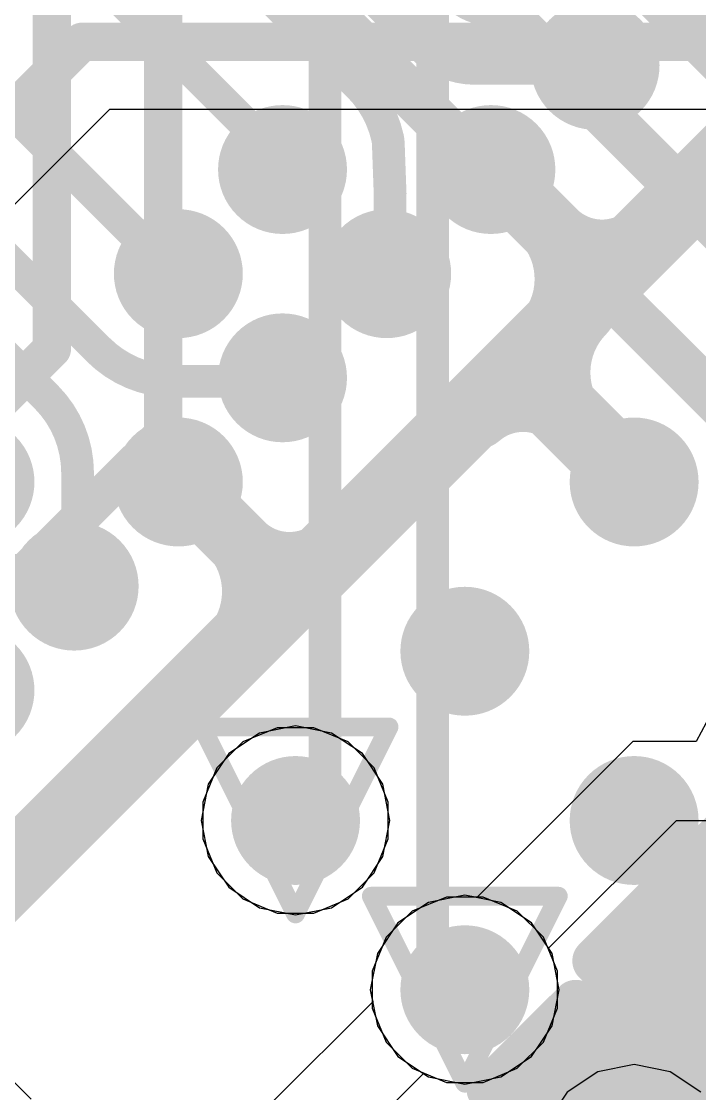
# Model space of a CAD drawing. Header units: inches. Extents: x -6 to 283, y -12 to 154.
# Drawn here: x 50.446 to 52.287, y 12.131 to 15.042 of the extents above; entities that cross this region are included whole.
import ezdxf

# ---------------------------------------------------------------- set-up
doc = ezdxf.new("R2010")
doc.units = ezdxf.units.IN
for name, color, linetype in [('Bottom Layer', 5, 'Continuous'), ('Bottom Overlay', 54, 'Continuous'), ('Bottom Paste', 16, 'Continuous'), ('Bottom Solder', 6, 'Continuous'), ('Drill Drawing', 1, 'Continuous'), ('GND-1', 16, 'Continuous'), ('GND-2', 90, 'Continuous'), ('GND-3', 216, 'Continuous'), ('GND-4', 54, 'Continuous'), ('PWR-1', 156, 'Continuous'), ('PWR-2', 130, 'Continuous'), ('Signal L1', 76, 'Continuous'), ('Signal L2', 6, 'Continuous'), ('Top Layer', 1, 'Continuous'), ('Top Paste', 8, 'Continuous'), ('Top Solder', 216, 'Continuous'), ('Via Holes', 16, 'Continuous')]:
    doc.layers.add(name, color=color, linetype=linetype)

# ---------------------------------------------------------------- blocks, each defined once
blk = doc.blocks.new('BGA_565_15_5_14_4__57')
at = {"layer": 'Top Layer'}
h = blk.add_hatch(color=1, dxfattribs=at)
edge = h.paths.add_edge_path()
edge.add_arc((-1.625, -4.875), 0.125, 0, 360)
h = blk.add_hatch(color=1, dxfattribs=at)
edge = h.paths.add_edge_path()
edge.add_arc((-0.975, -4.875), 0.125, 0, 360)
h = blk.add_hatch(color=1, dxfattribs=at)
edge = h.paths.add_edge_path()
edge.add_arc((-2.275, -5.525), 0.125, 0, 360)
h = blk.add_hatch(color=1, dxfattribs=at)
edge = h.paths.add_edge_path()
edge.add_arc((-1.625, -5.525), 0.125, 0, 360)
h = blk.add_hatch(color=1, dxfattribs=at)
edge = h.paths.add_edge_path()
edge.add_arc((-0.975, -5.525), 0.125, 0, 360)
h = blk.add_hatch(color=1, dxfattribs=at)
edge = h.paths.add_edge_path()
edge.add_arc((-3, -6.4), 0.125, 0, 360)
h = blk.add_hatch(color=1, dxfattribs=at)
edge = h.paths.add_edge_path()
edge.add_arc((-2.6, -6.4), 0.125, 0, 360)
h = blk.add_hatch(color=1, dxfattribs=at)
edge = h.paths.add_edge_path()
edge.add_arc((-2.2, -6.4), 0.125, 0, 360)
h = blk.add_hatch(color=1, dxfattribs=at)
edge = h.paths.add_edge_path()
edge.add_arc((-1.8, -6.4), 0.125, 0, 360)
h = blk.add_hatch(color=1, dxfattribs=at)
edge = h.paths.add_edge_path()
edge.add_arc((-1.4, -6.4), 0.125, 0, 360)
h = blk.add_hatch(color=1, dxfattribs=at)
edge = h.paths.add_edge_path()
edge.add_arc((-1, -6.4), 0.125, 0, 360)
h = blk.add_hatch(color=1, dxfattribs=at)
edge = h.paths.add_edge_path()
edge.add_arc((-2.2, -6.8), 0.125, 0, 360)
h = blk.add_hatch(color=1, dxfattribs=at)
edge = h.paths.add_edge_path()
edge.add_arc((-1.8, -6.8), 0.125, 0, 360)
at = {"layer": 'Top Paste'}
h = blk.add_hatch(color=8, dxfattribs=at)
edge = h.paths.add_edge_path()
edge.add_arc((-1.625, -4.875), 0.125, 0, 360)
h = blk.add_hatch(color=8, dxfattribs=at)
edge = h.paths.add_edge_path()
edge.add_arc((-0.975, -4.875), 0.125, 0, 360)
h = blk.add_hatch(color=8, dxfattribs=at)
edge = h.paths.add_edge_path()
edge.add_arc((-2.275, -5.525), 0.125, 0, 360)
h = blk.add_hatch(color=8, dxfattribs=at)
edge = h.paths.add_edge_path()
edge.add_arc((-1.625, -5.525), 0.125, 0, 360)
h = blk.add_hatch(color=8, dxfattribs=at)
edge = h.paths.add_edge_path()
edge.add_arc((-0.975, -5.525), 0.125, 0, 360)
h = blk.add_hatch(color=8, dxfattribs=at)
edge = h.paths.add_edge_path()
edge.add_arc((-3, -6.4), 0.125, 0, 360)
h = blk.add_hatch(color=8, dxfattribs=at)
edge = h.paths.add_edge_path()
edge.add_arc((-2.6, -6.4), 0.125, 0, 360)
h = blk.add_hatch(color=8, dxfattribs=at)
edge = h.paths.add_edge_path()
edge.add_arc((-2.2, -6.4), 0.125, 0, 360)
h = blk.add_hatch(color=8, dxfattribs=at)
edge = h.paths.add_edge_path()
edge.add_arc((-1.8, -6.4), 0.125, 0, 360)
h = blk.add_hatch(color=8, dxfattribs=at)
edge = h.paths.add_edge_path()
edge.add_arc((-1.4, -6.4), 0.125, 0, 360)
h = blk.add_hatch(color=8, dxfattribs=at)
edge = h.paths.add_edge_path()
edge.add_arc((-1, -6.4), 0.125, 0, 360)
h = blk.add_hatch(color=8, dxfattribs=at)
edge = h.paths.add_edge_path()
edge.add_arc((-2.2, -6.8), 0.125, 0, 360)
h = blk.add_hatch(color=8, dxfattribs=at)
edge = h.paths.add_edge_path()
edge.add_arc((-1.8, -6.8), 0.125, 0, 360)
at = {"layer": 'Top Solder'}
h = blk.add_hatch(color=216, dxfattribs=at)
edge = h.paths.add_edge_path()
edge.add_arc((-1.625, -4.875), 0.175, 0, 360)
h = blk.add_hatch(color=216, dxfattribs=at)
edge = h.paths.add_edge_path()
edge.add_arc((-0.975, -4.875), 0.175, 0, 360)
h = blk.add_hatch(color=216, dxfattribs=at)
edge = h.paths.add_edge_path()
edge.add_arc((-2.275, -5.525), 0.175, 0, 360)
h = blk.add_hatch(color=216, dxfattribs=at)
edge = h.paths.add_edge_path()
edge.add_arc((-1.625, -5.525), 0.175, 0, 360)
h = blk.add_hatch(color=216, dxfattribs=at)
edge = h.paths.add_edge_path()
edge.add_arc((-0.975, -5.525), 0.175, 0, 360)
h = blk.add_hatch(color=216, dxfattribs=at)
edge = h.paths.add_edge_path()
edge.add_arc((-3.4, -6.4), 0.175, 0, 360)
h = blk.add_hatch(color=216, dxfattribs=at)
edge = h.paths.add_edge_path()
edge.add_arc((-3, -6.4), 0.175, 0, 360)
h = blk.add_hatch(color=216, dxfattribs=at)
edge = h.paths.add_edge_path()
edge.add_arc((-2.6, -6.4), 0.175, 0, 360)
h = blk.add_hatch(color=216, dxfattribs=at)
edge = h.paths.add_edge_path()
edge.add_arc((-2.2, -6.4), 0.175, 0, 360)
h = blk.add_hatch(color=216, dxfattribs=at)
edge = h.paths.add_edge_path()
edge.add_arc((-1.8, -6.4), 0.175, 0, 360)
h = blk.add_hatch(color=216, dxfattribs=at)
edge = h.paths.add_edge_path()
edge.add_arc((-1.4, -6.4), 0.175, 0, 360)
h = blk.add_hatch(color=216, dxfattribs=at)
edge = h.paths.add_edge_path()
edge.add_arc((-1, -6.4), 0.175, 0, 360)
h = blk.add_hatch(color=216, dxfattribs=at)
edge = h.paths.add_edge_path()
edge.add_arc((-0.6, -6.4), 0.175, 0, 360)
h = blk.add_hatch(color=216, dxfattribs=at)
edge = h.paths.add_edge_path()
edge.add_arc((-3, -6.8), 0.175, 0, 360)
h = blk.add_hatch(color=216, dxfattribs=at)
edge = h.paths.add_edge_path()
edge.add_arc((-2.2, -6.8), 0.175, 0, 360)
h = blk.add_hatch(color=216, dxfattribs=at)
edge = h.paths.add_edge_path()
edge.add_arc((-1.8, -6.8), 0.175, 0, 360)
h = blk.add_hatch(color=216, dxfattribs=at)
edge = h.paths.add_edge_path()
edge.add_arc((-1, -6.8), 0.175, 0, 360)
blk = doc.blocks.new('CAP_0201_B_315')
at = {"layer": 'Bottom Layer'}
for points in [[(-0.45, 0.15), (-0.15, 0.15), (-0.15, -0.15), (-0.45, -0.15)], [(0.15, 0.15), (0.45, 0.15), (0.45, -0.15), (0.15, -0.15)]]:
    blk.add_hatch(color=5, dxfattribs=at).paths.add_polyline_path(points)
at = {"layer": 'Bottom Paste'}
for points in [[(-0.45, 0.15), (-0.15, 0.15), (-0.15, -0.15), (-0.45, -0.15)], [(0.15, 0.15), (0.45, 0.15), (0.45, -0.15), (0.15, -0.15)]]:
    blk.add_hatch(color=16, dxfattribs=at).paths.add_polyline_path(points)
at = {"layer": 'Bottom Solder'}
for points in [[(-0.505, 0.205), (-0.095, 0.205), (-0.095, -0.205), (-0.505, -0.205)], [(0.095, 0.205), (0.505, 0.205), (0.505, -0.205), (0.095, -0.205)]]:
    blk.add_hatch(color=6, dxfattribs=at).paths.add_polyline_path(points)
at = {"layer": 'Bottom Overlay'}
for points in [[(-0.2032, 0.2286, 0.127, 0.127, 0), (-0.5334, 0.2286, 0.127, 0.127, 0)], [(-0.5334, -0.2286, 0.127, 0.127, 0), (-0.5334, 0.2286, 0.127, 0.127, 0)], [(0.5334, 0.2286, 0.127, 0.127, 0), (0.2032, 0.2286, 0.127, 0.127, 0)], [(0.5334, -0.2286, 0.127, 0.127, 0), (0.5334, 0.2286, 0.127, 0.127, 0)], [(-0.2032, -0.2286, 0.127, 0.127, 0), (-0.5334, -0.2286, 0.127, 0.127, 0)], [(0.5334, -0.2286, 0.127, 0.127, 0), (0.2032, -0.2286, 0.127, 0.127, 0)]]:
    blk.add_lwpolyline(points, format="xyseb", dxfattribs=at)
for points in [[(-0.5651, 0.2286, 0.0635, 0.0635, 1), (-0.5016, 0.2286, 0.0635, 0.0635, 1)], [(-0.5651, 0.2286, 0.0635, 0.0635, 1), (-0.5016, 0.2286, 0.0635, 0.0635, 1)], [(-0.2349, 0.2286, 0.0635, 0.0635, 1), (-0.1714, 0.2286, 0.0635, 0.0635, 1)], [(0.1714, 0.2286, 0.0635, 0.0635, 1), (0.2349, 0.2286, 0.0635, 0.0635, 1)], [(0.5016, 0.2286, 0.0635, 0.0635, 1), (0.5651, 0.2286, 0.0635, 0.0635, 1)], [(0.5016, 0.2286, 0.0635, 0.0635, 1), (0.5651, 0.2286, 0.0635, 0.0635, 1)], [(-0.5651, -0.2286, 0.0635, 0.0635, 1), (-0.5016, -0.2286, 0.0635, 0.0635, 1)], [(-0.5651, -0.2286, 0.0635, 0.0635, 1), (-0.5016, -0.2286, 0.0635, 0.0635, 1)], [(-0.2349, -0.2286, 0.0635, 0.0635, 1), (-0.1714, -0.2286, 0.0635, 0.0635, 1)], [(0.1714, -0.2286, 0.0635, 0.0635, 1), (0.2349, -0.2286, 0.0635, 0.0635, 1)], [(0.5016, -0.2286, 0.0635, 0.0635, 1), (0.5651, -0.2286, 0.0635, 0.0635, 1)], [(0.5016, -0.2286, 0.0635, 0.0635, 1), (0.5651, -0.2286, 0.0635, 0.0635, 1)]]:
    blk.add_lwpolyline(points, format="xyseb", close=True, dxfattribs=at)
blk = doc.blocks.new('C___0402_B_392')
at = {"layer": 'Bottom Layer'}
for points in [[(-0.2413, 0.3175), (-0.2413, -0.3175), (-0.6985, -0.3175), (-0.6985, 0.3175)], [(0.6985, 0.3175), (0.6985, -0.3175), (0.2413, -0.3175), (0.2413, 0.3175)]]:
    blk.add_hatch(color=5, dxfattribs=at).paths.add_polyline_path(points)
at = {"layer": 'Bottom Paste'}
for points in [[(-0.2413, 0.3175), (-0.2413, -0.3175), (-0.6985, -0.3175), (-0.6985, 0.3175)], [(0.6985, 0.3175), (0.6985, -0.3175), (0.2413, -0.3175), (0.2413, 0.3175)]]:
    blk.add_hatch(color=16, dxfattribs=at).paths.add_polyline_path(points)
at = {"layer": 'Bottom Solder'}
for points in [[(-0.1813, 0.3775), (-0.1813, -0.3775), (-0.7585, -0.3775), (-0.7585, 0.3775)], [(0.7585, 0.3775), (0.7585, -0.3775), (0.1813, -0.3775), (0.1813, 0.3775)]]:
    blk.add_hatch(color=6, dxfattribs=at).paths.add_polyline_path(points)
at = {"layer": 'Bottom Overlay'}
for points in [[(-0.7874, -0.4064, 0.127, 0.127, 0), (-0.7874, 0.4064, 0.127, 0.127, 0)], [(-0.7874, 0.4064, 0.127, 0.127, 0), (-0.2794, 0.4064, 0.127, 0.127, 0)], [(0.2794, 0.4064, 0.127, 0.127, 0), (0.7874, 0.4064, 0.127, 0.127, 0)], [(0.7874, -0.4064, 0.127, 0.127, 0), (0.7874, 0.4064, 0.127, 0.127, 0)], [(-0.7874, -0.4064, 0.127, 0.127, 0), (-0.2794, -0.4064, 0.127, 0.127, 0)], [(0.2794, -0.4064, 0.127, 0.127, 0), (0.7874, -0.4064, 0.127, 0.127, 0)]]:
    blk.add_lwpolyline(points, format="xyseb", dxfattribs=at)
for points in [[(-0.8191, 0.4064, 0.0635, 0.0635, 1), (-0.7556, 0.4064, 0.0635, 0.0635, 1)], [(-0.8191, 0.4064, 0.0635, 0.0635, 1), (-0.7556, 0.4064, 0.0635, 0.0635, 1)], [(-0.3111, 0.4064, 0.0635, 0.0635, 1), (-0.2477, 0.4064, 0.0635, 0.0635, 1)], [(0.2477, 0.4064, 0.0635, 0.0635, 1), (0.3111, 0.4064, 0.0635, 0.0635, 1)], [(0.7556, 0.4064, 0.0635, 0.0635, 1), (0.8191, 0.4064, 0.0635, 0.0635, 1)], [(0.7556, 0.4064, 0.0635, 0.0635, 1), (0.8191, 0.4064, 0.0635, 0.0635, 1)], [(-0.8191, -0.4064, 0.0635, 0.0635, 1), (-0.7556, -0.4064, 0.0635, 0.0635, 1)], [(-0.8191, -0.4064, 0.0635, 0.0635, 1), (-0.7556, -0.4064, 0.0635, 0.0635, 1)], [(-0.3111, -0.4064, 0.0635, 0.0635, 1), (-0.2477, -0.4064, 0.0635, 0.0635, 1)], [(0.2477, -0.4064, 0.0635, 0.0635, 1), (0.3111, -0.4064, 0.0635, 0.0635, 1)], [(0.7556, -0.4064, 0.0635, 0.0635, 1), (0.8191, -0.4064, 0.0635, 0.0635, 1)], [(0.7556, -0.4064, 0.0635, 0.0635, 1), (0.8191, -0.4064, 0.0635, 0.0635, 1)]]:
    blk.add_lwpolyline(points, format="xyseb", close=True, dxfattribs=at)

msp = doc.modelspace()

# ---------------------------------------------------------------- hatches: boundary and pattern name
at = {"layer": 'Bottom Layer'}
h = msp.add_hatch(color=5, dxfattribs=at)
edge = h.paths.add_edge_path()
edge.add_arc((51.1905, 12.8722), 0.15, 0, 360)
h = msp.add_hatch(color=5, dxfattribs=at)
edge = h.paths.add_edge_path()
edge.add_arc((51.6501, 12.4126), 0.15, 0, 360)
at = {"layer": 'GND-1'}
h = msp.add_hatch(color=16, dxfattribs=at)
edge = h.paths.add_edge_path()
edge.add_arc((51.1905, 12.8722), 0.15, 0, 360)
h = msp.add_hatch(color=16, dxfattribs=at)
edge = h.paths.add_edge_path()
edge.add_arc((51.6501, 12.4126), 0.15, 0, 360)
at = {"layer": 'GND-2'}
h = msp.add_hatch(color=90, dxfattribs=at)
edge = h.paths.add_edge_path()
edge.add_arc((51.1905, 12.8722), 0.15, 0, 360)
h = msp.add_hatch(color=90, dxfattribs=at)
edge = h.paths.add_edge_path()
edge.add_arc((51.6501, 12.4126), 0.15, 0, 360)
at = {"layer": 'GND-3'}
h = msp.add_hatch(color=216, dxfattribs=at)
edge = h.paths.add_edge_path()
edge.add_arc((51.1905, 12.8722), 0.15, 0, 360)
h = msp.add_hatch(color=216, dxfattribs=at)
edge = h.paths.add_edge_path()
edge.add_arc((51.6501, 12.4126), 0.15, 0, 360)
at = {"layer": 'GND-4'}
h = msp.add_hatch(color=54, dxfattribs=at)
edge = h.paths.add_edge_path()
edge.add_arc((51.1905, 12.8722), 0.15, 0, 360)
h = msp.add_hatch(color=54, dxfattribs=at)
edge = h.paths.add_edge_path()
edge.add_arc((51.6501, 12.4126), 0.15, 0, 360)
at = {"layer": 'PWR-1'}
h = msp.add_hatch(color=156, dxfattribs=at)
edge = h.paths.add_edge_path()
edge.add_arc((51.1905, 12.8722), 0.15, 0, 360)
h = msp.add_hatch(color=156, dxfattribs=at)
edge = h.paths.add_edge_path()
edge.add_arc((51.6501, 12.4126), 0.15, 0, 360)
at = {"layer": 'PWR-2'}
h = msp.add_hatch(color=130, dxfattribs=at)
edge = h.paths.add_edge_path()
edge.add_arc((51.1905, 12.8722), 0.15, 0, 360)
h = msp.add_hatch(color=130, dxfattribs=at)
edge = h.paths.add_edge_path()
edge.add_arc((51.6501, 12.4126), 0.15, 0, 360)
at = {"layer": 'Signal L1'}
h = msp.add_hatch(color=76, dxfattribs=at)
edge = h.paths.add_edge_path()
edge.add_arc((51.1905, 12.8722), 0.15, 0, 360)
h = msp.add_hatch(color=76, dxfattribs=at)
edge = h.paths.add_edge_path()
edge.add_arc((51.6501, 12.4126), 0.15, 0, 360)
at = {"layer": 'Signal L2'}
h = msp.add_hatch(color=6, dxfattribs=at)
edge = h.paths.add_edge_path()
edge.add_arc((51.1905, 12.8722), 0.15, 0, 360)
h = msp.add_hatch(color=6, dxfattribs=at)
edge = h.paths.add_edge_path()
edge.add_arc((51.6501, 12.4126), 0.15, 0, 360)
at = {"layer": 'Top Layer'}
h = msp.add_hatch(color=1, dxfattribs=at)
edge = h.paths.add_edge_path()
edge.add_arc((51.1905, 12.8722), 0.15, 0, 360)
h = msp.add_hatch(color=1, dxfattribs=at)
edge = h.paths.add_edge_path()
edge.add_arc((51.6501, 12.4126), 0.15, 0, 360)
at = {"layer": 'Via Holes'}
h = msp.add_hatch(color=7, dxfattribs=at)
edge = h.paths.add_edge_path()
edge.add_arc((51.1905, 12.8722), 0.075, 0, 360)
h = msp.add_hatch(color=7, dxfattribs=at)
edge = h.paths.add_edge_path()
edge.add_arc((51.6501, 12.4126), 0.075, 0, 360)

# ---------------------------------------------------------------- linework, layer by layer
at = {"layer": 'Bottom Layer'}
for p, q in [((50.4731, 12.1151), (47.5327, 15.0555)), ((49.9136, 14.0313), (50.6864, 14.8042)), ((50.6864, 14.8042), (52.6773, 14.8042)), ((51.1404, 13.1238), (51.0479, 13.0855)), ((51.2405, 13.1238), (51.1404, 13.1238)), ((51.333, 13.0855), (51.2405, 13.1238)), ((51.0479, 13.0855), (50.9772, 13.0147)), ((51.4038, 13.0147), (51.333, 13.0855)), ((50.9772, 13.0147), (50.9389, 12.9222)), ((51.4421, 12.9222), (51.4038, 13.0147)), ((50.9389, 12.9222), (50.9389, 12.8221)), ((51.4421, 12.8221), (51.4421, 12.9222)), ((50.9389, 12.8221), (50.9772, 12.7297)), ((51.4038, 12.7297), (51.4421, 12.8221)), ((50.9772, 12.7297), (51.0479, 12.6589)), ((51.333, 12.6589), (51.4038, 12.7297)), ((51.0479, 12.6589), (51.1404, 12.6206)), ((51.2405, 12.6206), (51.333, 12.6589)), ((51.6, 12.6642), (51.5076, 12.6259)), ((51.7001, 12.6642), (51.6, 12.6642)), ((51.7926, 12.6259), (51.7001, 12.6642)), ((51.1404, 12.6206), (51.2405, 12.6206)), ((51.5076, 12.6259), (51.4368, 12.5551)), ((51.8634, 12.5551), (51.7926, 12.6259)), ((51.4368, 12.5551), (51.3985, 12.4626)), ((51.9017, 12.4626), (51.8634, 12.5551)), ((51.3985, 12.4626), (51.3985, 12.3625)), ((51.9017, 12.3625), (51.9017, 12.4626)), ((51.3985, 12.3625), (51.4368, 12.27)), ((51.8634, 12.27), (51.9017, 12.3625)), ((51.4368, 12.27), (51.5076, 12.1993)), ((51.7926, 12.1993), (51.8634, 12.27)), ((51.5076, 12.1993), (51.6, 12.161)), ((51.7001, 12.161), (51.7926, 12.1993)), ((51.6, 12.161), (51.7001, 12.161))]:
    msp.add_line(p, q, dxfattribs=at)
for points in [[(49.662, 14.0379, 0.1041, 0.1041, 0), (50.6108, 14.9867, 0.1041, 0.1041, 0)], [(50.6108, 14.9867, 0.1041, 0.1041, 0), (52.7529, 14.9867, 0.1041, 0.1041, 0)]]:
    msp.add_lwpolyline(points, format="xyseb", dxfattribs=at)
msp.add_lwpolyline([(50.5848, 14.9867, 0.0521, 0.0521, 1), (50.6368, 14.9867, 0.0521, 0.0521, 1)], format="xyseb", close=True, dxfattribs=at)
msp.add_lwpolyline([(50.5848, 14.9867, 0.0521, 0.0521, 1), (50.6368, 14.9867, 0.0521, 0.0521, 1)], format="xyseb", close=True, dxfattribs=at)
at = {"layer": 'Drill Drawing'}
for points in [[(49.9297, 13.5703, 0.0508, 0.0508, 0), (50.4377, 13.5703, 0.0508, 0.0508, 0)], [(50.1837, 13.0623, 0.0508, 0.0508, 0), (50.4377, 13.5703, 0.0508, 0.0508, 0)], [(50.9365, 13.1262, 0.0508, 0.0508, 0), (51.4445, 13.1262, 0.0508, 0.0508, 0)], [(50.9365, 13.1262, 0.0508, 0.0508, 0), (51.1905, 12.6182, 0.0508, 0.0508, 0)], [(51.1905, 12.6182, 0.0508, 0.0508, 0), (51.4445, 13.1262, 0.0508, 0.0508, 0)], [(51.3961, 12.6666, 0.0508, 0.0508, 0), (51.9041, 12.6666, 0.0508, 0.0508, 0)], [(51.3961, 12.6666, 0.0508, 0.0508, 0), (51.6501, 12.1586, 0.0508, 0.0508, 0)], [(51.6501, 12.1586, 0.0508, 0.0508, 0), (51.9041, 12.6666, 0.0508, 0.0508, 0)], [(51.8557, 12.2069, 0.0508, 0.0508, 0), (52.3637, 12.2069, 0.0508, 0.0508, 0)], [(51.8557, 12.2069, 0.0508, 0.0508, 0), (52.1097, 11.6989, 0.0508, 0.0508, 0)]]:
    msp.add_lwpolyline(points, format="xyseb", dxfattribs=at)
for points in [[(50.425, 13.5703, 0.0254, 0.0254, 1), (50.4504, 13.5703, 0.0254, 0.0254, 1)], [(50.425, 13.5703, 0.0254, 0.0254, 1), (50.4504, 13.5703, 0.0254, 0.0254, 1)], [(50.9238, 13.1262, 0.0254, 0.0254, 1), (50.9492, 13.1262, 0.0254, 0.0254, 1)], [(50.9238, 13.1262, 0.0254, 0.0254, 1), (50.9492, 13.1262, 0.0254, 0.0254, 1)], [(51.4318, 13.1262, 0.0254, 0.0254, 1), (51.4572, 13.1262, 0.0254, 0.0254, 1)], [(51.4318, 13.1262, 0.0254, 0.0254, 1), (51.4572, 13.1262, 0.0254, 0.0254, 1)], [(51.3834, 12.6666, 0.0254, 0.0254, 1), (51.4088, 12.6666, 0.0254, 0.0254, 1)], [(51.3834, 12.6666, 0.0254, 0.0254, 1), (51.4088, 12.6666, 0.0254, 0.0254, 1)], [(51.8914, 12.6666, 0.0254, 0.0254, 1), (51.9168, 12.6666, 0.0254, 0.0254, 1)], [(51.8914, 12.6666, 0.0254, 0.0254, 1), (51.9168, 12.6666, 0.0254, 0.0254, 1)], [(51.1778, 12.6182, 0.0254, 0.0254, 1), (51.2032, 12.6182, 0.0254, 0.0254, 1)], [(51.1778, 12.6182, 0.0254, 0.0254, 1), (51.2032, 12.6182, 0.0254, 0.0254, 1)], [(51.843, 12.2069, 0.0254, 0.0254, 1), (51.8684, 12.2069, 0.0254, 0.0254, 1)], [(51.843, 12.2069, 0.0254, 0.0254, 1), (51.8684, 12.2069, 0.0254, 0.0254, 1)], [(51.6374, 12.1586, 0.0254, 0.0254, 1), (51.6628, 12.1586, 0.0254, 0.0254, 1)], [(51.6374, 12.1586, 0.0254, 0.0254, 1), (51.6628, 12.1586, 0.0254, 0.0254, 1)]]:
    msp.add_lwpolyline(points, format="xyseb", close=True, dxfattribs=at)
at = {"layer": 'GND-1'}
for p, q in [((51.1404, 13.1238), (51.0479, 13.0855)), ((51.2405, 13.1238), (51.1404, 13.1238)), ((51.333, 13.0855), (51.2405, 13.1238)), ((51.0479, 13.0855), (50.9772, 13.0147)), ((51.4038, 13.0147), (51.333, 13.0855)), ((50.9772, 13.0147), (50.9389, 12.9222)), ((51.4421, 12.9222), (51.4038, 13.0147)), ((50.9389, 12.9222), (50.9389, 12.8221)), ((51.4421, 12.8221), (51.4421, 12.9222)), ((50.9389, 12.8221), (50.9772, 12.7297)), ((51.4038, 12.7297), (51.4421, 12.8221)), ((50.9772, 12.7297), (51.0479, 12.6589)), ((51.333, 12.6589), (51.4038, 12.7297)), ((51.0479, 12.6589), (51.1404, 12.6206)), ((51.2405, 12.6206), (51.333, 12.6589)), ((51.6, 12.6642), (51.5076, 12.6259)), ((51.7001, 12.6642), (51.6, 12.6642)), ((51.7926, 12.6259), (51.7001, 12.6642)), ((51.1404, 12.6206), (51.2405, 12.6206)), ((51.5076, 12.6259), (51.4368, 12.5551)), ((51.8634, 12.5551), (51.7926, 12.6259)), ((51.4368, 12.5551), (51.3985, 12.4626)), ((51.9017, 12.4626), (51.8634, 12.5551)), ((51.3985, 12.4626), (51.3985, 12.3625)), ((51.9017, 12.3625), (51.9017, 12.4626)), ((51.3985, 12.3625), (51.4368, 12.27)), ((51.8634, 12.27), (51.9017, 12.3625)), ((51.4368, 12.27), (51.5076, 12.1993)), ((51.7926, 12.1993), (51.8634, 12.27)), ((51.5076, 12.1993), (51.6, 12.161)), ((51.7001, 12.161), (51.7926, 12.1993)), ((51.6, 12.161), (51.7001, 12.161))]:
    msp.add_line(p, q, dxfattribs=at)
at = {"layer": 'GND-2'}
for p, q in [((51.1404, 13.1238), (51.0479, 13.0855)), ((51.2405, 13.1238), (51.1404, 13.1238)), ((51.333, 13.0855), (51.2405, 13.1238)), ((51.0479, 13.0855), (50.9772, 13.0147)), ((51.4038, 13.0147), (51.333, 13.0855)), ((50.9772, 13.0147), (50.9389, 12.9222)), ((51.4421, 12.9222), (51.4038, 13.0147)), ((50.9389, 12.9222), (50.9389, 12.8221)), ((51.4421, 12.8221), (51.4421, 12.9222)), ((50.9389, 12.8221), (50.9772, 12.7297)), ((51.4038, 12.7297), (51.4421, 12.8221)), ((50.9772, 12.7297), (51.0479, 12.6589)), ((51.333, 12.6589), (51.4038, 12.7297)), ((51.0479, 12.6589), (51.1404, 12.6206)), ((51.2405, 12.6206), (51.333, 12.6589)), ((51.6, 12.6642), (51.5076, 12.6259)), ((51.7001, 12.6642), (51.6, 12.6642)), ((51.7926, 12.6259), (51.7001, 12.6642)), ((51.1404, 12.6206), (51.2405, 12.6206)), ((51.5076, 12.6259), (51.4368, 12.5551)), ((51.8634, 12.5551), (51.7926, 12.6259)), ((51.4368, 12.5551), (51.3985, 12.4626)), ((51.9017, 12.4626), (51.8634, 12.5551)), ((51.3985, 12.4626), (51.3985, 12.3625)), ((51.9017, 12.3625), (51.9017, 12.4626)), ((51.3985, 12.3625), (51.4368, 12.27)), ((51.8634, 12.27), (51.9017, 12.3625)), ((51.4368, 12.27), (51.5076, 12.1993)), ((51.7926, 12.1993), (51.8634, 12.27)), ((51.5076, 12.1993), (51.6, 12.161)), ((51.7001, 12.161), (51.7926, 12.1993)), ((51.6, 12.161), (51.7001, 12.161))]:
    msp.add_line(p, q, dxfattribs=at)
at = {"layer": 'GND-3'}
for p, q in [((51.1404, 13.1238), (51.0479, 13.0855)), ((51.2405, 13.1238), (51.1404, 13.1238)), ((51.333, 13.0855), (51.2405, 13.1238)), ((51.0479, 13.0855), (50.9772, 13.0147)), ((51.4038, 13.0147), (51.333, 13.0855)), ((50.9772, 13.0147), (50.9389, 12.9222)), ((51.4421, 12.9222), (51.4038, 13.0147)), ((50.9389, 12.9222), (50.9389, 12.8221)), ((51.4421, 12.8221), (51.4421, 12.9222)), ((50.9389, 12.8221), (50.9772, 12.7297)), ((51.4038, 12.7297), (51.4421, 12.8221)), ((50.9772, 12.7297), (51.0479, 12.6589)), ((51.333, 12.6589), (51.4038, 12.7297)), ((51.0479, 12.6589), (51.1404, 12.6206)), ((51.2405, 12.6206), (51.333, 12.6589)), ((51.6, 12.6642), (51.5076, 12.6259)), ((51.7001, 12.6642), (51.6, 12.6642)), ((51.7926, 12.6259), (51.7001, 12.6642)), ((51.1404, 12.6206), (51.2405, 12.6206)), ((51.5076, 12.6259), (51.4368, 12.5551)), ((51.8634, 12.5551), (51.7926, 12.6259)), ((51.4368, 12.5551), (51.3985, 12.4626)), ((51.9017, 12.4626), (51.8634, 12.5551)), ((51.3985, 12.4626), (51.3985, 12.3625)), ((51.9017, 12.3625), (51.9017, 12.4626)), ((51.3985, 12.3625), (51.4368, 12.27)), ((51.8634, 12.27), (51.9017, 12.3625)), ((51.4368, 12.27), (51.5076, 12.1993)), ((51.7926, 12.1993), (51.8634, 12.27)), ((51.5076, 12.1993), (51.6, 12.161)), ((51.7001, 12.161), (51.7926, 12.1993)), ((51.6, 12.161), (51.7001, 12.161))]:
    msp.add_line(p, q, dxfattribs=at)
at = {"layer": 'GND-4'}
for p, q in [((51.1404, 13.1238), (51.0479, 13.0855)), ((51.2405, 13.1238), (51.1404, 13.1238)), ((51.333, 13.0855), (51.2405, 13.1238)), ((51.0479, 13.0855), (50.9772, 13.0147)), ((51.4038, 13.0147), (51.333, 13.0855)), ((50.9772, 13.0147), (50.9389, 12.9222)), ((51.4421, 12.9222), (51.4038, 13.0147)), ((50.9389, 12.9222), (50.9389, 12.8221)), ((51.4421, 12.8221), (51.4421, 12.9222)), ((50.9389, 12.8221), (50.9772, 12.7297)), ((51.4038, 12.7297), (51.4421, 12.8221)), ((50.9772, 12.7297), (51.0479, 12.6589)), ((51.333, 12.6589), (51.4038, 12.7297)), ((51.0479, 12.6589), (51.1404, 12.6206)), ((51.2405, 12.6206), (51.333, 12.6589)), ((51.6, 12.6642), (51.5076, 12.6259)), ((51.7001, 12.6642), (51.6, 12.6642)), ((51.7926, 12.6259), (51.7001, 12.6642)), ((51.1404, 12.6206), (51.2405, 12.6206)), ((51.5076, 12.6259), (51.4368, 12.5551)), ((51.8634, 12.5551), (51.7926, 12.6259)), ((51.4368, 12.5551), (51.3985, 12.4626)), ((51.9017, 12.4626), (51.8634, 12.5551)), ((51.3985, 12.4626), (51.3985, 12.3625)), ((51.9017, 12.3625), (51.9017, 12.4626)), ((51.3985, 12.3625), (51.4368, 12.27)), ((51.8634, 12.27), (51.9017, 12.3625)), ((51.4368, 12.27), (51.5076, 12.1993)), ((51.7926, 12.1993), (51.8634, 12.27)), ((51.5076, 12.1993), (51.6, 12.161)), ((51.7001, 12.161), (51.7926, 12.1993)), ((51.6, 12.161), (51.7001, 12.161))]:
    msp.add_line(p, q, dxfattribs=at)
at = {"layer": 'PWR-1'}
for p, q in [((52.3458, 13.2135), (52.2779, 13.0865)), ((51.0923, 13.1092), (51.0091, 13.0536)), ((51.1905, 13.1287), (51.0923, 13.1092)), ((51.2886, 13.1092), (51.1905, 13.1287)), ((51.3719, 13.0536), (51.2886, 13.1092)), ((52.1067, 13.0865), (51.6828, 12.6626)), ((52.2779, 13.0865), (52.1067, 13.0865)), ((51.0091, 13.0536), (50.9535, 12.9703)), ((51.4275, 12.9703), (51.3719, 13.0536)), ((50.9535, 12.9703), (50.9339, 12.8722)), ((51.447, 12.8722), (51.4275, 12.9703)), ((50.9339, 12.8722), (50.9535, 12.774)), ((51.4275, 12.774), (51.447, 12.8722)), ((51.8776, 12.525), (52.2248, 12.8722)), ((52.2248, 12.8722), (52.7724, 12.8722)), ((50.9535, 12.774), (51.0091, 12.6908)), ((51.3719, 12.6908), (51.4275, 12.774)), ((51.0091, 12.6908), (51.0923, 12.6352)), ((51.2886, 12.6352), (51.3719, 12.6908)), ((51.6501, 12.6691), (51.5519, 12.6496)), ((51.6828, 12.6626), (51.6501, 12.6691)), ((51.5519, 12.6496), (51.4687, 12.594)), ((51.0923, 12.6352), (51.1905, 12.6157)), ((51.1905, 12.6157), (51.2886, 12.6352)), ((51.4687, 12.594), (51.4131, 12.5107)), ((51.8871, 12.5107), (51.8776, 12.525)), ((51.4131, 12.5107), (51.3936, 12.4126)), ((51.9066, 12.4126), (51.8871, 12.5107)), ((51.3936, 12.4126), (51.4001, 12.3799)), ((51.8871, 12.3144), (51.9066, 12.4126)), ((51.4001, 12.3799), (51.1208, 12.1006)), ((51.8315, 12.2312), (51.8871, 12.3144)), ((51.7483, 12.1756), (51.8315, 12.2312)), ((52.1097, 12.2095), (52.0115, 12.1899)), ((52.2079, 12.1899), (52.1097, 12.2095)), ((50.9486, 11.596), (51.5377, 12.1851)), ((51.5377, 12.1851), (51.5519, 12.1756)), ((51.5519, 12.1756), (51.6501, 12.156)), ((51.6501, 12.156), (51.7483, 12.1756)), ((52.0115, 12.1899), (51.9283, 12.1343)), ((52.2911, 12.1343), (52.2079, 12.1899)), ((51.9283, 12.1343), (51.8727, 12.0511))]:
    msp.add_line(p, q, dxfattribs=at)
at = {"layer": 'PWR-2'}
for p, q in [((51.0923, 13.1092), (51.0091, 13.0536)), ((51.1905, 13.1287), (51.0923, 13.1092)), ((51.2886, 13.1092), (51.1905, 13.1287)), ((51.3719, 13.0536), (51.2886, 13.1092)), ((51.0091, 13.0536), (50.9535, 12.9703)), ((51.4275, 12.9703), (51.3719, 13.0536)), ((50.9535, 12.9703), (50.9339, 12.8722)), ((51.447, 12.8722), (51.4275, 12.9703)), ((50.9339, 12.8722), (50.9535, 12.774)), ((51.4275, 12.774), (51.447, 12.8722)), ((50.9535, 12.774), (51.0091, 12.6908)), ((51.3719, 12.6908), (51.4275, 12.774)), ((51.0091, 12.6908), (51.0923, 12.6352)), ((51.2886, 12.6352), (51.3719, 12.6908)), ((51.6501, 12.6691), (51.5519, 12.6496)), ((51.7483, 12.6496), (51.6501, 12.6691)), ((51.5519, 12.6496), (51.4687, 12.594)), ((51.8315, 12.594), (51.7483, 12.6496)), ((51.0923, 12.6352), (51.1905, 12.6157)), ((51.1905, 12.6157), (51.2886, 12.6352)), ((51.4687, 12.594), (51.4131, 12.5107)), ((51.8871, 12.5107), (51.8315, 12.594)), ((51.4131, 12.5107), (51.3936, 12.4126)), ((51.9066, 12.4126), (51.8871, 12.5107)), ((51.3936, 12.4126), (51.4131, 12.3144)), ((51.8871, 12.3144), (51.9066, 12.4126)), ((51.4131, 12.3144), (51.4687, 12.2312)), ((51.8315, 12.2312), (51.8871, 12.3144)), ((51.4687, 12.2312), (51.5519, 12.1756)), ((51.7483, 12.1756), (51.8315, 12.2312)), ((52.1097, 12.2095), (52.0115, 12.1899)), ((52.2079, 12.1899), (52.1097, 12.2095)), ((51.5519, 12.1756), (51.6501, 12.156)), ((51.6501, 12.156), (51.7483, 12.1756)), ((52.0115, 12.1899), (51.9283, 12.1343)), ((52.2911, 12.1343), (52.2079, 12.1899)), ((51.9283, 12.1343), (51.8727, 12.0511))]:
    msp.add_line(p, q, dxfattribs=at)
at = {"layer": 'Signal L1'}
for points in [[(51.2707, 12.8722, 0.0889, 0.0889, 0), (51.2707, 17.5618, 0.0889, 0.0889, 0)], [(51.5628, 12.4126, 0.0889, 0.0889, 0), (51.5628, 17.5618, 0.0889, 0.0889, 0)], [(50.8308, 13.9196, 0.1041, 0.1041, 0), (50.8308, 16.6251, 0.1041, 0.1041, 0)], [(50.5289, 14.1526, 0.1041, 0.1041, 0), (50.5289, 16.4405, 0.1041, 0.1041, 0)], [(50.1234, 13.7471, 0.1041, 0.1041, 0), (50.5289, 14.1526, 0.1041, 0.1041, 0)], [(50.2275, 13.3163, 0.1041, 0.1041, 0), (50.8308, 13.9196, 0.1041, 0.1041, 0)], [(51.1905, 12.8722, 0.0889, 0.0889, 0), (51.2707, 12.8722, 0.0889, 0.0889, 0)], [(51.5628, 12.4126, 0.0889, 0.0889, 0), (51.6501, 12.4126, 0.0889, 0.0889, 0)]]:
    msp.add_lwpolyline(points, format="xyseb", dxfattribs=at)
for points in [[(50.5029, 14.1526, 0.0521, 0.0521, 1), (50.555, 14.1526, 0.0521, 0.0521, 1)], [(50.5029, 14.1526, 0.0521, 0.0521, 1), (50.555, 14.1526, 0.0521, 0.0521, 1)], [(50.8048, 13.9196, 0.0521, 0.0521, 1), (50.8569, 13.9196, 0.0521, 0.0521, 1)], [(50.8048, 13.9196, 0.0521, 0.0521, 1), (50.8569, 13.9196, 0.0521, 0.0521, 1)], [(51.1682, 12.8722, 0.0445, 0.0445, 1), (51.2127, 12.8722, 0.0445, 0.0445, 1)], [(51.2485, 12.8722, 0.0445, 0.0445, 1), (51.2929, 12.8722, 0.0445, 0.0445, 1)], [(51.2485, 12.8722, 0.0445, 0.0445, 1), (51.2929, 12.8722, 0.0445, 0.0445, 1)], [(51.5406, 12.4126, 0.0445, 0.0445, 1), (51.585, 12.4126, 0.0445, 0.0445, 1)], [(51.5406, 12.4126, 0.0445, 0.0445, 1), (51.585, 12.4126, 0.0445, 0.0445, 1)], [(51.6279, 12.4126, 0.0445, 0.0445, 1), (51.6723, 12.4126, 0.0445, 0.0445, 1)]]:
    msp.add_lwpolyline(points, format="xyseb", close=True, dxfattribs=at)
at = {"layer": 'Signal L2'}
for points in [[(49.0847, 18.1954, 0.127, 0.127, 0), (53.3261, 13.954, 0.127, 0.127, 0)], [(48.9128, 17.9075, 0.127, 0.127, 0), (52.5693, 14.251, 0.127, 0.127, 0)], [(48.7539, 17.5928, 0.127, 0.127, 0), (52.4118, 13.935, 0.127, 0.127, 0)]]:
    msp.add_lwpolyline(points, format="xyseb", dxfattribs=at)
at = {"layer": 'Top Layer'}
for points in [[(50.3654, 15.8652, 0.0889, 0.0889, 0), (51.2707, 14.96, 0.0889, 0.0889, 0)], [(50.1796, 15.638, 0.0889, 0.0889, 0), (51.1552, 14.6623, 0.0889, 0.0889, 0)], [(51.7826, 14.0934, 0.2032, 0.2032, 0), (53.1323, 15.4431, 0.2032, 0.2032, 0)], [(49.964, 15.2544, 0.0889, 0.0889, 0), (50.8614, 14.357, 0.0889, 0.0889, 0)], [(51.3905, 15.1281, 0.1041, 0.1041, 0), (51.5388, 14.9799, 0.1041, 0.1041, 0)], [(49.7664, 15.039, 0.0889, 0.0889, 0), (50.5289, 14.2765, 0.0889, 0.0889, 0)], [(51.6929, 14.9227, 0.1041, 0.1041, -0.218545), (51.5388, 14.9799, 0.1041, 0.1041, 0)], [(51.2707, 14.96, 0.0889, 0.0889, 0), (51.2999, 14.9308, 0.0889, 0.0889, 0)], [(51.2999, 14.9308, 0.0889, 0.0889, 0), (51.3624, 14.8683, 0.0889, 0.0889, 0)], [(51.6929, 14.9227, 0.1041, 0.1041, 0), (52.0038, 14.9227, 0.1041, 0.1041, 0)], [(51.6929, 14.9227, 0.1041, 0.1041, 0), (51.6929, 14.9227, 0.1041, 0.1041, 0)], [(51.3624, 14.8683, 0.0889, 0.0889, -0.141845), (51.4404, 14.7258, 0.0889, 0.0889, 0)], [(51.4404, 14.7258, 0.0889, 0.0889, -0.044701), (51.4424, 14.71, 0.0889, 0.0889, 0)], [(51.4424, 14.71, 0.0889, 0.0889, 0), (51.4473, 14.5748, 0.0889, 0.0889, 0)], [(51.1552, 14.6399, 0.0889, 0.0889, 0), (51.1552, 14.6623, 0.0889, 0.0889, 0)], [(51.7209, 14.6399, 0.1778, 0.1778, 0), (51.9168, 14.444, 0.1778, 0.1778, 0)], [(51.4473, 14.3663, 0.0889, 0.0889, 0), (51.4473, 14.5748, 0.0889, 0.0889, 0)], [(51.8917, 14.469, 0.1778, 0.1778, -0.351154), (51.8595, 14.1758, 0.1778, 0.1778, 0)], [(52.1449, 14.4611, 0.1778, 0.1778, -0.394468), (51.8918, 14.469, 0.1778, 0.1778, 0)], [(50.1001, 14.4359, 0.0889, 0.0889, 0), (50.4562, 14.0798, 0.0889, 0.0889, 0)], [(51.4381, 14.357, 0.0889, 0.0889, 0), (51.4473, 14.3663, 0.0889, 0.0889, 0)], [(51.9389, 13.9623, 0.1778, 0.1778, -0.351154), (51.9711, 14.2555, 0.1778, 0.1778, 0)], [(50.5289, 14.2765, 0.0889, 0.0889, 0), (50.6549, 14.1505, 0.0889, 0.0889, 0)], [(50.8014, 14.0712, 0.0889, 0.0889, -0.145652), (50.6549, 14.1505, 0.0889, 0.0889, 0)], [(51.2648, 13.5756, 0.2032, 0.2032, 0), (51.7826, 14.0934, 0.2032, 0.2032, 0)], [(51.7826, 14.0934, 0.2032, 0.2032, 0), (51.8077, 14.0934, 0.2032, 0.2032, 0)], [(51.8077, 14.0934, 0.2032, 0.2032, 0), (51.9383, 13.9628, 0.2032, 0.2032, 0)], [(50.4562, 14.0798, 0.0889, 0.0889, 0), (50.5027, 14.0333, 0.0889, 0.0889, 0)], [(50.8014, 14.0712, 0.0889, 0.0889, 0), (50.8308, 14.065, 0.0889, 0.0889, 0)], [(50.8308, 14.065, 0.0889, 0.0889, -0.000125), (50.8308, 14.0649, 0.0889, 0.0889, 0)], [(50.8308, 14.0649, 0.0889, 0.0889, 0), (51.146, 14.0649, 0.0889, 0.0889, 0)], [(51.146, 14.0649, 0.0889, 0.0889, 0), (51.1552, 14.0742, 0.0889, 0.0889, 0)], [(51.6858, 13.9702, 0.1778, 0.1778, -0.393295), (51.9383, 13.9628, 0.1778, 0.1778, 0)], [(50.5027, 14.0333, 0.0889, 0.0889, 0), (50.5138, 14.0221, 0.0889, 0.0889, 0)], [(50.5138, 14.0221, 0.0889, 0.0889, -0.000432), (50.5142, 14.0218, 0.0889, 0.0889, 0)], [(50.5142, 14.0218, 0.0889, 0.0889, -0.197714), (50.5988, 13.8162, 0.0889, 0.0889, 0)], [(51.9138, 13.9873, 0.1778, 0.1778, 0), (52.1097, 13.7914, 0.1778, 0.1778, 0)], [(51.9383, 13.9628, 0.2032, 0.2032, 0), (51.9383, 13.9628, 0.2032, 0.2032, 0)], [(51.9383, 13.9628, 0.2032, 0.2032, 0), (52.1097, 13.7914, 0.2032, 0.2032, 0)], [(51.9383, 13.9628, 0.1778, 0.1778, -0.000976), (51.9389, 13.9623, 0.1778, 0.1778, 0)], [(50.5988, 13.7914, 0.0889, 0.0889, 0), (50.5988, 13.8162, 0.0889, 0.0889, 0)], [(50.8724, 13.7914, 0.1778, 0.1778, 0), (51.0683, 13.5955, 0.1778, 0.1778, 0)], [(50.5988, 13.6876, 0.0889, 0.0889, 0), (50.5988, 13.7914, 0.0889, 0.0889, 0)], [(50.5988, 13.5178, 0.0889, 0.0889, 0), (50.5988, 13.6876, 0.0889, 0.0889, 0)], [(51.0431, 13.6204, 0.1778, 0.1778, -0.351154), (51.011, 13.3273, 0.1778, 0.1778, 0)], [(51.2963, 13.6126, 0.1778, 0.1778, -0.394468), (51.0432, 13.6205, 0.1778, 0.1778, 0)], [(49.4971, 11.8078, 0.2032, 0.2032, 0), (51.2648, 13.5756, 0.2032, 0.2032, 0)], [(51.2635, 13.5751, 0.2032, 0.2032, 0), (51.2648, 13.5756, 0.2032, 0.2032, 0)], [(50.5895, 13.5085, 0.0889, 0.0889, 0), (50.5988, 13.5178, 0.0889, 0.0889, 0)], [(50.4478, 12.7641, 0.1778, 0.1778, -0.394468), (50.1947, 12.772, 0.1778, 0.1778, 0)], [(52.1099, 11.9528, 0.254, 0.254, 0), (52.5695, 12.4124, 0.254, 0.254, 0)]]:
    msp.add_lwpolyline(points, format="xyseb", dxfattribs=at)
for points in [[(51.5127, 14.9799, 0.0521, 0.0521, 1), (51.5648, 14.9799, 0.0521, 0.0521, 1)], [(51.5127, 14.9799, 0.0521, 0.0521, 1), (51.5648, 14.9799, 0.0521, 0.0521, 1)], [(51.2485, 14.96, 0.0445, 0.0445, 1), (51.2929, 14.96, 0.0445, 0.0445, 1)], [(51.2485, 14.96, 0.0445, 0.0445, 1), (51.2929, 14.96, 0.0445, 0.0445, 1)], [(51.2777, 14.9308, 0.0445, 0.0445, 1), (51.3221, 14.9308, 0.0445, 0.0445, 1)], [(51.2777, 14.9308, 0.0445, 0.0445, 1), (51.3221, 14.9308, 0.0445, 0.0445, 1)], [(51.6668, 14.9227, 0.0521, 0.0521, 1), (51.7189, 14.9227, 0.0521, 0.0521, 1)], [(51.6668, 14.9227, 0.0521, 0.0521, 1), (51.7189, 14.9227, 0.0521, 0.0521, 1)], [(51.6668, 14.9227, 0.0521, 0.0521, 1), (51.7189, 14.9227, 0.0521, 0.0521, 1)], [(51.6668, 14.9227, 0.0521, 0.0521, 1), (51.7189, 14.9227, 0.0521, 0.0521, 1)], [(51.9777, 14.9227, 0.0521, 0.0521, 1), (52.0298, 14.9227, 0.0521, 0.0521, 1)], [(51.3401, 14.8683, 0.0445, 0.0445, 1), (51.3846, 14.8683, 0.0445, 0.0445, 1)], [(51.3401, 14.8683, 0.0445, 0.0445, 1), (51.3846, 14.8683, 0.0445, 0.0445, 1)], [(51.4181, 14.7258, 0.0445, 0.0445, 1), (51.4626, 14.7258, 0.0445, 0.0445, 1)], [(51.4181, 14.7258, 0.0445, 0.0445, 1), (51.4626, 14.7258, 0.0445, 0.0445, 1)], [(51.4201, 14.71, 0.0445, 0.0445, 1), (51.4646, 14.71, 0.0445, 0.0445, 1)], [(51.4201, 14.71, 0.0445, 0.0445, 1), (51.4646, 14.71, 0.0445, 0.0445, 1)], [(51.133, 14.6623, 0.0445, 0.0445, 1), (51.1775, 14.6623, 0.0445, 0.0445, 1)], [(51.133, 14.6623, 0.0445, 0.0445, 1), (51.1775, 14.6623, 0.0445, 0.0445, 1)], [(51.6765, 14.6399, 0.0889, 0.0889, 1), (51.7654, 14.6399, 0.0889, 0.0889, 1)], [(51.133, 14.6399, 0.0445, 0.0445, 1), (51.1775, 14.6399, 0.0445, 0.0445, 1)], [(51.4251, 14.5748, 0.0445, 0.0445, 1), (51.4696, 14.5748, 0.0445, 0.0445, 1)], [(51.4251, 14.5748, 0.0445, 0.0445, 1), (51.4696, 14.5748, 0.0445, 0.0445, 1)], [(51.8472, 14.469, 0.0889, 0.0889, 1), (51.9361, 14.469, 0.0889, 0.0889, 1)], [(51.8473, 14.469, 0.0889, 0.0889, 1), (51.9362, 14.469, 0.0889, 0.0889, 1)], [(51.8724, 14.444, 0.0889, 0.0889, 1), (51.9613, 14.444, 0.0889, 0.0889, 1)], [(52.1004, 14.4611, 0.0889, 0.0889, 1), (52.1893, 14.4611, 0.0889, 0.0889, 1)], [(50.8392, 14.357, 0.0445, 0.0445, 1), (50.8837, 14.357, 0.0445, 0.0445, 1)], [(51.4158, 14.357, 0.0445, 0.0445, 1), (51.4603, 14.357, 0.0445, 0.0445, 1)], [(51.4251, 14.3663, 0.0445, 0.0445, 1), (51.4696, 14.3663, 0.0445, 0.0445, 1)], [(51.4251, 14.3663, 0.0445, 0.0445, 1), (51.4696, 14.3663, 0.0445, 0.0445, 1)], [(51.9266, 14.2555, 0.0889, 0.0889, 1), (52.0155, 14.2555, 0.0889, 0.0889, 1)], [(50.5067, 14.2765, 0.0445, 0.0445, 1), (50.5511, 14.2765, 0.0445, 0.0445, 1)], [(50.5067, 14.2765, 0.0445, 0.0445, 1), (50.5511, 14.2765, 0.0445, 0.0445, 1)], [(51.8151, 14.1758, 0.0889, 0.0889, 1), (51.904, 14.1758, 0.0889, 0.0889, 1)], [(50.6327, 14.1505, 0.0445, 0.0445, 1), (50.6771, 14.1505, 0.0445, 0.0445, 1)], [(50.6327, 14.1505, 0.0445, 0.0445, 1), (50.6771, 14.1505, 0.0445, 0.0445, 1)], [(51.7318, 14.0934, 0.1016, 0.1016, 1), (51.8334, 14.0934, 0.1016, 0.1016, 1)], [(51.7318, 14.0934, 0.1016, 0.1016, 1), (51.8334, 14.0934, 0.1016, 0.1016, 1)], [(51.7318, 14.0934, 0.1016, 0.1016, 1), (51.8334, 14.0934, 0.1016, 0.1016, 1)], [(51.7569, 14.0934, 0.1016, 0.1016, 1), (51.8585, 14.0934, 0.1016, 0.1016, 1)], [(51.7569, 14.0934, 0.1016, 0.1016, 1), (51.8585, 14.0934, 0.1016, 0.1016, 1)], [(50.4339, 14.0798, 0.0445, 0.0445, 1), (50.4784, 14.0798, 0.0445, 0.0445, 1)], [(50.4339, 14.0798, 0.0445, 0.0445, 1), (50.4784, 14.0798, 0.0445, 0.0445, 1)], [(50.7792, 14.0712, 0.0445, 0.0445, 1), (50.8237, 14.0712, 0.0445, 0.0445, 1)], [(50.7792, 14.0712, 0.0445, 0.0445, 1), (50.8237, 14.0712, 0.0445, 0.0445, 1)], [(50.8086, 14.065, 0.0445, 0.0445, 1), (50.853, 14.065, 0.0445, 0.0445, 1)], [(50.8086, 14.065, 0.0445, 0.0445, 1), (50.853, 14.065, 0.0445, 0.0445, 1)], [(50.8086, 14.0649, 0.0445, 0.0445, 1), (50.8531, 14.0649, 0.0445, 0.0445, 1)], [(50.8086, 14.0649, 0.0445, 0.0445, 1), (50.8531, 14.0649, 0.0445, 0.0445, 1)], [(51.1237, 14.0649, 0.0445, 0.0445, 1), (51.1682, 14.0649, 0.0445, 0.0445, 1)], [(51.1237, 14.0649, 0.0445, 0.0445, 1), (51.1682, 14.0649, 0.0445, 0.0445, 1)], [(51.133, 14.0742, 0.0445, 0.0445, 1), (51.1775, 14.0742, 0.0445, 0.0445, 1)], [(50.4805, 14.0333, 0.0445, 0.0445, 1), (50.525, 14.0333, 0.0445, 0.0445, 1)], [(50.4805, 14.0333, 0.0445, 0.0445, 1), (50.525, 14.0333, 0.0445, 0.0445, 1)], [(50.4916, 14.0221, 0.0445, 0.0445, 1), (50.5361, 14.0221, 0.0445, 0.0445, 1)], [(50.4916, 14.0221, 0.0445, 0.0445, 1), (50.5361, 14.0221, 0.0445, 0.0445, 1)], [(50.492, 14.0218, 0.0445, 0.0445, 1), (50.5364, 14.0218, 0.0445, 0.0445, 1)], [(50.492, 14.0218, 0.0445, 0.0445, 1), (50.5364, 14.0218, 0.0445, 0.0445, 1)], [(51.8694, 13.9873, 0.0889, 0.0889, 1), (51.9583, 13.9873, 0.0889, 0.0889, 1)], [(51.8875, 13.9628, 0.1016, 0.1016, 1), (51.9891, 13.9628, 0.1016, 0.1016, 1)], [(51.8875, 13.9628, 0.1016, 0.1016, 1), (51.9891, 13.9628, 0.1016, 0.1016, 1)], [(51.8875, 13.9628, 0.1016, 0.1016, 1), (51.9891, 13.9628, 0.1016, 0.1016, 1)], [(51.8875, 13.9628, 0.1016, 0.1016, 1), (51.9891, 13.9628, 0.1016, 0.1016, 1)], [(51.6413, 13.9702, 0.0889, 0.0889, 1), (51.7302, 13.9702, 0.0889, 0.0889, 1)], [(51.8939, 13.9628, 0.0889, 0.0889, 1), (51.9828, 13.9628, 0.0889, 0.0889, 1)], [(51.8939, 13.9628, 0.0889, 0.0889, 1), (51.9828, 13.9628, 0.0889, 0.0889, 1)], [(51.8944, 13.9623, 0.0889, 0.0889, 1), (51.9833, 13.9623, 0.0889, 0.0889, 1)], [(51.8945, 13.9623, 0.0889, 0.0889, 1), (51.9834, 13.9623, 0.0889, 0.0889, 1)], [(52.0589, 13.7914, 0.1016, 0.1016, 1), (52.1605, 13.7914, 0.1016, 0.1016, 1)], [(50.5766, 13.8162, 0.0445, 0.0445, 1), (50.621, 13.8162, 0.0445, 0.0445, 1)], [(50.5766, 13.8162, 0.0445, 0.0445, 1), (50.621, 13.8162, 0.0445, 0.0445, 1)], [(50.8279, 13.7914, 0.0889, 0.0889, 1), (50.9168, 13.7914, 0.0889, 0.0889, 1)], [(52.0653, 13.7914, 0.0889, 0.0889, 1), (52.1542, 13.7914, 0.0889, 0.0889, 1)], [(50.5766, 13.7914, 0.0445, 0.0445, 1), (50.621, 13.7914, 0.0445, 0.0445, 1)], [(50.5766, 13.7914, 0.0445, 0.0445, 1), (50.621, 13.7914, 0.0445, 0.0445, 1)], [(50.5766, 13.6876, 0.0445, 0.0445, 1), (50.621, 13.6876, 0.0445, 0.0445, 1)], [(50.5766, 13.6876, 0.0445, 0.0445, 1), (50.621, 13.6876, 0.0445, 0.0445, 1)], [(50.9987, 13.6204, 0.0889, 0.0889, 1), (51.0876, 13.6204, 0.0889, 0.0889, 1)], [(50.9988, 13.6205, 0.0889, 0.0889, 1), (51.0877, 13.6205, 0.0889, 0.0889, 1)], [(51.0238, 13.5955, 0.0889, 0.0889, 1), (51.1127, 13.5955, 0.0889, 0.0889, 1)], [(51.2519, 13.6126, 0.0889, 0.0889, 1), (51.3408, 13.6126, 0.0889, 0.0889, 1)], [(51.2127, 13.5751, 0.1016, 0.1016, 1), (51.3143, 13.5751, 0.1016, 0.1016, 1)], [(51.214, 13.5756, 0.1016, 0.1016, 1), (51.3156, 13.5756, 0.1016, 0.1016, 1)], [(51.214, 13.5756, 0.1016, 0.1016, 1), (51.3156, 13.5756, 0.1016, 0.1016, 1)], [(51.214, 13.5756, 0.1016, 0.1016, 1), (51.3156, 13.5756, 0.1016, 0.1016, 1)], [(50.5673, 13.5085, 0.0445, 0.0445, 1), (50.6118, 13.5085, 0.0445, 0.0445, 1)], [(50.5766, 13.5178, 0.0445, 0.0445, 1), (50.621, 13.5178, 0.0445, 0.0445, 1)], [(50.5766, 13.5178, 0.0445, 0.0445, 1), (50.621, 13.5178, 0.0445, 0.0445, 1)], [(50.9666, 13.3273, 0.0889, 0.0889, 1), (51.0555, 13.3273, 0.0889, 0.0889, 1)], [(50.4034, 12.7641, 0.0889, 0.0889, 1), (50.4923, 12.7641, 0.0889, 0.0889, 1)]]:
    msp.add_lwpolyline(points, format="xyseb", close=True, dxfattribs=at)

# ---------------------------------------------------------------- block references
for name, p, rotation in [('BGA_565_15_5_14_4__57', (54.4079, 8.2759), 225), ('C___0402_B_392', (52.8496, 12.2213), 315), ('CAP_0201_B_315', (51.7361, 11.8371), 225)]:
    msp.add_blockref(name, p, dxfattribs=dict(rotation=rotation))

doc.saveas('drawing.dxf')
